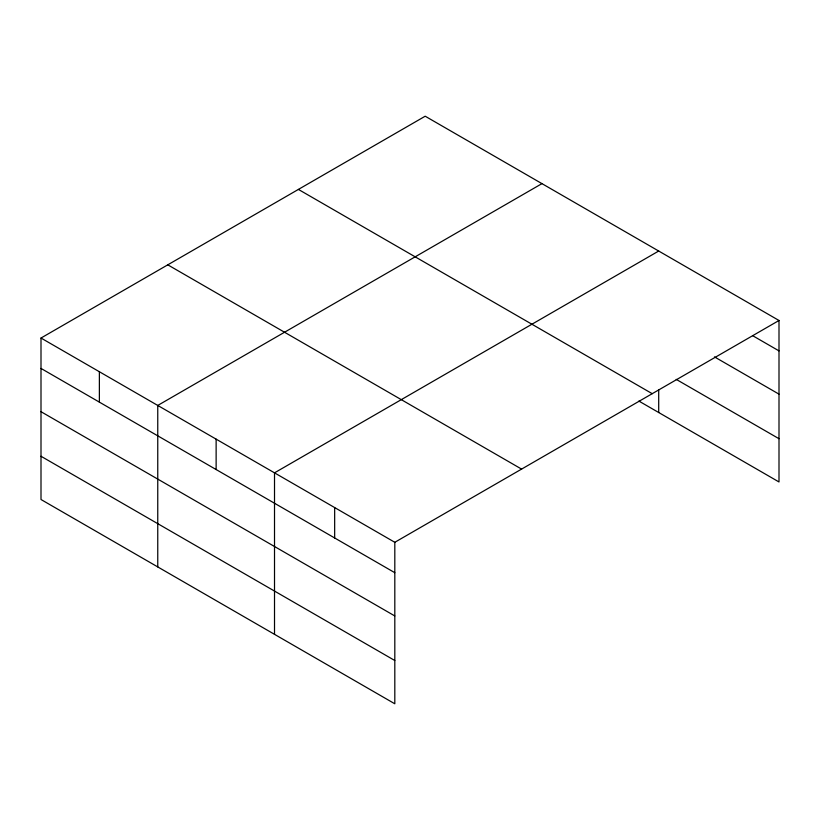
<?xml version="1.0" encoding="UTF-8"?>
<svg xmlns="http://www.w3.org/2000/svg" width="820" height="820" viewBox="0 0 820 820"><rect width="100%" height="100%" fill="white"/><g stroke="black" fill="none" stroke-linecap="round" stroke-linejoin="round"><path stroke-width="1.23" d="M41 338.035L394.809 542.297L394.809 703.785L41 499.513L41 338.035L425.19 116.214L779 320.487L779 481.965L638.882 401.072M541.948 183.629L157.758 405.439L157.758 566.928M658.706 251.033L274.515 472.843L274.515 634.332M394.809 542.297L779 320.487M752.75 335.728L779 350.888M714.476 356.895L779 394.143M676.203 379.363L779 438.71M298.408 189.42L652.218 393.682M167.782 264.829L521.592 469.101M41 368.426L394.809 572.698M41 411.691L394.809 615.953M41 456.258L394.809 660.52M658.706 389.613L658.706 412.521M334.662 507.57L334.662 537.971M216.131 439.141L216.131 469.542M99.374 371.737L99.374 402.128"/></g></svg>
